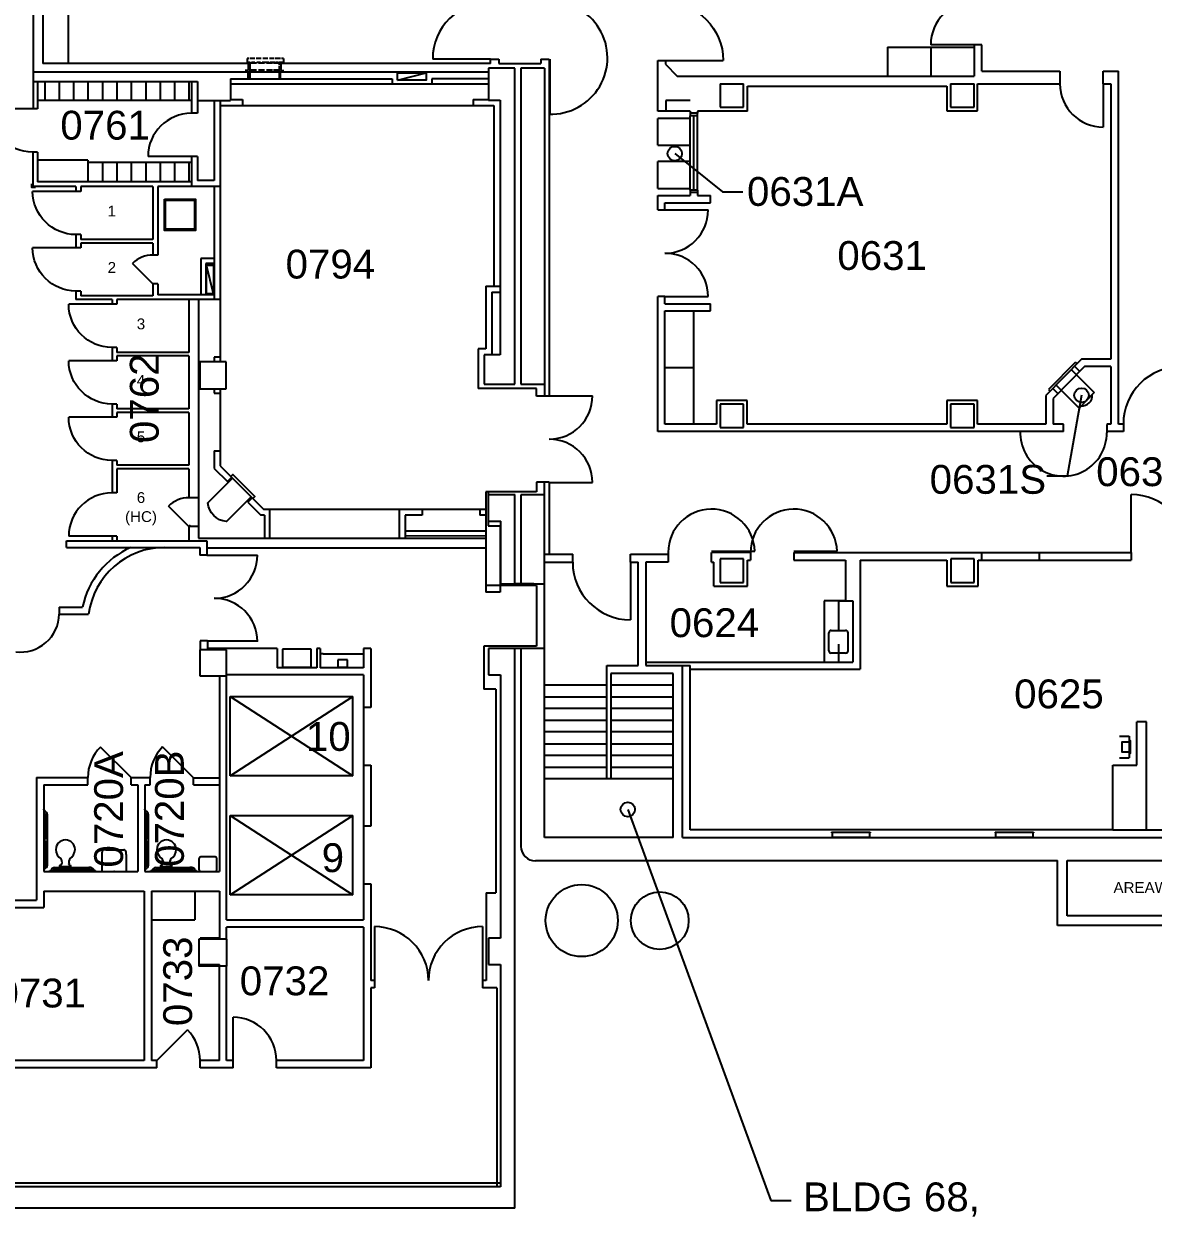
# Model space of a CAD drawing. Header units: inches. Extents: x 442 to 7664, y 1560 to 4742.
# Drawn here: x 1379 to 2319, y 2788 to 3778 of the extents above; entities that cross this region are included whole.
import ezdxf
from ezdxf.enums import TextEntityAlignment as Align

# ---------------------------------------------------------------- set-up
doc = ezdxf.new("R2010")
doc.units = ezdxf.units.IN
doc.header["$LTSCALE"] = 192
doc.header["$MEASUREMENT"] = 0
doc.linetypes.add('HIDDEN2', pattern=[0.1875, 0.125, -0.0625])
doc.layers.get('0').update_dxf_attribs({"linetype": 'CONTINUOUS'})
for name, color, linetype in [('A-ANNO-TEXT', 4, 'CONTINUOUS'), ('A-ANNO-TEXT-STAIR', 4, 'CONTINUOUS'), ('A-ANNO-TX192', 4, 'CONTINUOUS'), ('A-COLS', 5, 'CONTINUOUS'), ('A-DOOR', 2, 'CONTINUOUS'), ('A-FLOR-CASE', 3, 'CONTINUOUS'), ('A-FLOR-CASE-UPPR', 3, 'HIDDEN2'), ('A-FLOR-EVTR', 2, 'CONTINUOUS'), ('A-FLOR-PFIX', 2, 'CONTINUOUS'), ('A-FLOR-STRS', 2, 'CONTINUOUS'), ('A-GLAZ', 2, 'CONTINUOUS'), ('A-GLAZ-SILL', 1, 'CONTINUOUS'), ('A-WALL-FULL', 6, 'CONTINUOUS'), ('X-EQPM', 2, 'CONTINUOUS')]:
    doc.layers.add(name, color=color, linetype=linetype)
doc.styles.add('ARIAL', font='arial.ttf')
doc.styles.get("Standard").update_dxf_attribs({"font": 'SIMPLEX.shx', "height": 30})
doc.dimstyles.new('DIM1-4', dxfattribs={"dimscale": 48, "dimtxt": 0.09375, "dimasz": 0.125, "dimexe": 0.125, "dimexo": 0.09375, "dimgap": 0, "dimtad": 1, "dimdec": 4, "dimzin": 7, "dimdsep": 46, "dimlunit": 4, "dimtxsty": 'Standard', "dimcen": 2.25, "dimdle": 1.5, "dimadec": 0, "dimazin": 0, "dimtfac": 1, "dimtdec": 4, "dimtix": 1, "dimtofl": 0, "dimtmove": 2, "dimatfit": 3, "dimfxl": 1, "dimtolj": 1, "dimtzin": 0, "dimarcsym": 0})

# ---------------------------------------------------------------- blocks, each defined once
blk = doc.blocks.new('TEL', base_point=(1275, 2363))
for p, q in [((1259, 2375), (1291, 2375)), ((1271, 2370), (1271, 2364)), ((1279, 2370), (1271, 2370)), ((1279, 2364), (1279, 2370)), ((1271, 2364), (1279, 2364))]:
    blk.add_line(p, q)
blk = doc.blocks.new('EQ9', base_point=(1082, 753))
for p, q in [((1066, 753.5), (1066, 753)), ((1066, 753.5), (1098, 753.5)), ((1066.5, 753), (1066.5, 749.5)), ((1097.5, 753), (1097.5, 749.5)), ((1098, 753.5), (1098, 753)), ((1066.5, 749.5), (1097.5, 749.5))]:
    blk.add_line(p, q)
blk = doc.blocks.new('SINK9', base_point=(225.47, 635.99))
for p, q in [((216, 622), (216, 634)), ((218, 636), (233, 636)), ((235, 634), (235, 622)), ((218, 620), (233, 620))]:
    blk.add_line(p, q)
for centre, start, end in [((218, 634), 90, 180), ((233, 634), 0, 90), ((218, 622), 180, 270), ((233, 622), 270, 0)]:
    blk.add_arc(centre, 2, start, end)
blk = doc.blocks.new('TOILET')
blk.add_line((-4, 12.73), (-4, 22.73))
for centre, radius, start, end in [((-18.13, 18), 8, 90, 180), ((-18.13, 18), 8, 90, 92.68378), ((-18.29, 16.83), 9.17, 31.5904, 88.95837), ((-7.63, 25.39), 4.64, 227.31988, 288.869), ((-6.13, 18), 3, 85.23636, 90), ((-6.13, 17.73), 3, 85.23636, 90), ((-6, 21.73), 1, 270, 0), ((-4, 21.73), 1, 90, 180), ((-18.13, 18), 8, 180, 270), ((-18.29, 19.17), 9.17, 271.04163, 328.4096), ((-7.63, 10.61), 4.64, 71.131, 132.68012), ((-6.13, 18), 3, 270, 274.76364), ((-6.13, 17.73), 3, 270, 274.76364), ((-6, 13.73), 1, 0, 90), ((-4, 13.73), 1, 180, 270)]:
    blk.add_arc(centre, radius, start, end)
blk = doc.blocks.new('G-BARS')
for p, q in [((-0.63, 39.5), (-0.63, 43)), ((-0.13, 43), (-0.63, 43)), ((-3.13, 39.22), (-3.13, 39.16)), ((-3.13, 39.12), (-3.13, 37.5)), ((-3.13, 9.5), (-3.13, 38.5)), ((-1.63, 39), (-1.63, 37.5)), ((-1.63, 9.5), (-1.63, 38.5)), ((-0.13, 39.5), (-0.63, 39.5)), ((-3.13, 9), (-3.13, 10.5)), ((-1.63, 9), (-1.63, 10)), ((-47.63, 0.5), (-51.13, 0.5)), ((-51.13, 0.5), (-51.13, 0)), ((-47.63, 0), (-47.63, 0.5)), ((-5.13, 3), (-47.16, 3)), ((-26.88, 1.5), (-47.1, 1.5)), ((-24.41, 0.47), (-27.84, 0.47)), ((-27.84, 0.47), (-27.84, 0)), ((-26.88, 0.47), (-26.88, 1.5)), ((-25.31, 0.47), (-25.31, 1.5)), ((-5.13, 1.5), (-25.31, 1.5)), ((-24.41, 0), (-24.41, 0.47)), ((-1.13, 0.5), (-4.63, 0.5)), ((-4.63, 0.5), (-4.63, 0)), ((-1.13, 0), (-1.13, 0.5)), ((-0.63, 5), (-0.63, 8.5)), ((-0.13, 8.5), (-0.63, 8.5)), ((-0.13, 5), (-0.63, 5)), ((-51.13, 0), (-51.63, 0))]:
    blk.add_line(p, q)
for centre, radius, start, end in [((-0.13, 39), 3, 99.59407, 180), ((-0.13, 39), 1.5, 109.47122, 180), ((-47.13, 0), 3, 90, 170.40593), ((-47.13, 0), 1.5, 90, 160.52878), ((-5.13, 0), 3, 9.5601, 90), ((-5.13, 0), 1.5, 19.47122, 90), ((-0.13, 9), 3, 180, 260.40593), ((-0.13, 9), 1.5, 180, 250.52878)]:
    blk.add_arc(centre, radius, start, end)
blk = doc.blocks.new('SINK', base_point=(7666.5, 954))
for p, q in [((7659, 952.5), (7659, 943.5)), ((7672.5, 954), (7660.5, 954)), ((7674, 943.5), (7674, 952.5)), ((7660.5, 942), (7672.5, 942))]:
    blk.add_line(p, q)
for centre, start, end in [((7660.5, 952.5), 90, 180), ((7672.5, 952.5), 0, 90), ((7660.5, 943.5), 180, 270), ((7672.5, 943.5), 270, 0)]:
    blk.add_arc(centre, 1.5, start, end)
blk = doc.blocks.new('SINK2')
for p, q in [((-10, -14), (-10, 0)), ((10, 0), (10, -14)), ((-10, -14), (-10, -16)), ((-7, -18), (-8, -18)), ((7, -18), (-7, -18)), ((7, -18), (8, -18)), ((10, -14), (10, -16))]:
    blk.add_line(p, q)
for centre, start, end in [((-8, -16), 180, 270), ((8, -16), 270, 0)]:
    blk.add_arc(centre, 2, start, end)
blk.add_point((0, 0))
blk = doc.blocks.new('dr-48')
blk.add_line((0, 0), (0, 48.04))
blk.add_arc((-0.08, -0.03), 48.08, 0.04232, 89.90518)
blk = doc.blocks.new('dr-36')
blk.add_line((0, 0), (0, 36.06))
blk.add_arc((-0.1, -0.04), 36.1, 0.06887, 89.83373)

msp = doc.modelspace()

# ---------------------------------------------------------------- linework, layer by layer
at = {"layer": 'A-COLS'}
for p, q in [((1958.25, 3727.5), (1958.25, 3708)), ((1958.25, 3727.5), (1977.75, 3727.5)), ((1977.75, 3708), (1977.75, 3727.5)), ((2150, 3727.5), (2150, 3708)), ((2150, 3727.5), (2169.5, 3727.5)), ((2169.5, 3708), (2169.5, 3727.5)), ((1958.25, 3708), (1977.75, 3708)), ((2150, 3708), (2169.5, 3708)), ((1547.16, 3496.03), (1525.16, 3496.03)), ((1525.16, 3496.03), (1525.16, 3473.53)), ((1547.16, 3473.53), (1547.16, 3496.03)), ((1525.16, 3473.53), (1547.16, 3473.53)), ((1977.75, 3461), (1958.25, 3461)), ((1958.25, 3461), (1958.25, 3441.5)), ((1977.75, 3441.5), (1977.75, 3461)), ((2150, 3461), (2150, 3441.5)), ((2169.5, 3461), (2150, 3461)), ((2169.5, 3441.5), (2169.5, 3461)), ((1958.25, 3441.5), (1977.75, 3441.5)), ((2150, 3441.5), (2169.5, 3441.5)), ((1958.25, 3332), (1958.25, 3312.5)), ((1977.75, 3332), (1958.25, 3332)), ((2169.75, 3332), (2150.25, 3332)), ((2150.25, 3332), (2150.25, 3312.5)), ((2169.75, 3312.5), (2169.75, 3332)), ((1958.25, 3312.5), (1977.75, 3312.5)), ((2150.25, 3312.5), (2169.75, 3312.5)), ((1547.5, 3256.5), (1525.5, 3256.5)), ((1525.5, 3234.5), (1525.5, 3256.5)), ((1547.5, 3234.5), (1547.5, 3256.5)), ((1547.5, 3234.5), (1525.5, 3234.5)), ((1547.5, 3015.5), (1524.5, 3015.5)), ((1524.5, 3015.5), (1524.5, 2993)), ((1547.5, 3015.5), (1547.5, 2993)), ((1547.5, 2993), (1524.5, 2993))]:
    msp.add_line(p, q, dxfattribs=at)
at = {"layer": 'A-DOOR'}
for p, q in [((2169.5, 3760), (2133.5, 3760)), ((1767, 3748), (1719, 3748)), ((1816.57, 3748.08), (1816.57, 3702.29)), ((1912.75, 3747), (1960.75, 3747)), ((2277, 3727.5), (2277, 3691.5)), ((1912.25, 3622.5), (1948.25, 3622.5)), ((1486.16, 3561.01), (1469.19, 3577.98)), ((1912.25, 3550.5), (1948.25, 3550.5)), ((1816, 3467.75), (1852, 3467.75)), ((2244, 3438.25), (2208.02, 3438.25)), ((1816, 3395.75), (1852, 3395.75)), ((1516.16, 3359), (1499.19, 3375.97)), ((1452.16, 3351), (1416.16, 3351)), ((1531.16, 3335.28), (1573.16, 3335.28)), ((1915, 3337.5), (1915, 3335.88)), ((1951, 3338.5), (1986.99, 3338.5)), ((2019.49, 3338.5), (2055.49, 3338.5)), ((1531.5, 3263.82), (1573.5, 3263.82)), ((1520, 3149.87), (1494.27, 3175.6)), ((1468, 3150), (1442.54, 3175.46)), ((1670.5, 3026), (1670.5, 2981)), ((1760.5, 3026), (1760.5, 2981)), ((1553, 2914.5), (1553, 2950.5)), ((1489.5, 2914.5), (1514.96, 2939.96))]:
    msp.add_line(p, q, dxfattribs=at)
for centre, radius, start, end in [((1767, 3748), 48, 90, 180), ((1817.58, 3749.12), 46.86, 267.95181, 92.85446), ((2277, 3727.5), 36, 180, 270), ((1912.25, 3622.5), 36, 270, 0), ((1486.16, 3561.01), 24, 90, 135), ((1912.25, 3550.5), 36, 0, 90), ((2341.75, 3444.22), 48, 90, 180), ((1816, 3467.75), 36, 270, 0), ((2244, 3437), 36, 178.01016, 0), ((1816, 3395.75), 36, 0, 90), ((1452.16, 3351), 36, 90, 180), ((1516.16, 3359), 24, 90, 135), ((1951, 3337.5), 36, 1.59175, 180), ((2019.5, 3337.5), 36, 1.59175, 180), ((1537.16, 3335.28), 36, 270, 0), ((1537.16, 3263.28), 36, 0, 90), ((1375.87, 3286.75), 32.3, 263.40525, 358.72321), ((1519.29, 3150.7), 35.3, 135.13545, 181.14072), ((1468, 3150), 36, 135, 180), ((1670.5, 2981), 45, 0, 90), ((1760.5, 2981), 45, 90, 180), ((1553, 2914.5), 36, 0, 90), ((1489.5, 2914.5), 36, 0, 45)]:
    msp.add_arc(centre, radius, start, end, dxfattribs=at)
at = {"layer": 'A-DOOR', "extrusion": (0, 0, -1)}
msp.add_ellipse((1912.75, 3747), major_axis=(33.94, 33.94), ratio=1, start_param=5.497787, end_param=7.068583, dxfattribs=at)
at = {"layer": 'A-DOOR'}
msp.add_ellipse((2169.5, 3760), major_axis=(25.46, 25.46), ratio=1, start_param=0.785398, end_param=2.356194, dxfattribs=at)
at = {"layer": 'A-FLOR-CASE'}
for p, q in [((1396.16, 3729.53), (1396.16, 3713.53)), ((1408.16, 3729.53), (1408.16, 3713.53)), ((1420.16, 3729.53), (1420.16, 3713.53)), ((1432.16, 3729.53), (1432.16, 3713.53)), ((1444.16, 3729.53), (1444.16, 3713.53)), ((1456.16, 3729.53), (1456.16, 3713.53)), ((1468.16, 3729.53), (1468.16, 3713.53)), ((1480.16, 3729.53), (1480.16, 3713.53)), ((1492.16, 3729.53), (1492.16, 3713.53)), ((1504.16, 3729.53), (1504.16, 3713.53)), ((1516.16, 3729.53), (1516.16, 3713.53)), ((1518.16, 3713.53), (1390.16, 3713.53)), ((1518.16, 3662), (1432.16, 3662)), ((1444.16, 3662), (1444.16, 3646)), ((1456.16, 3662), (1456.16, 3646)), ((1468.16, 3662), (1468.16, 3646)), ((1480.16, 3662), (1480.16, 3646)), ((1492.16, 3662), (1492.16, 3646)), ((1504.16, 3662), (1504.16, 3646)), ((1516.16, 3662), (1516.16, 3646)), ((1936.25, 3444.25), (1936.25, 3538.5)), ((1912.25, 3491.38), (1936.25, 3491.38)), ((2062.67, 3297.23), (2044.67, 3297.23)), ((2044.67, 3297.23), (2044.67, 3246.23)), ((2313, 3196.5), (2305, 3196.5)), ((2305, 3160.5), (2305, 3196.5)), ((2313, 3106.5), (2313, 3196.5)), ((2290.62, 3184.53), (2298.62, 3184.53)), ((2298.62, 3184.53), (2298.62, 3166.53)), ((2290.62, 3166.53), (2298.62, 3166.53)), ((2285, 3160.5), (2305, 3160.5)), ((2285, 3106.5), (2285, 3160.5)), ((1521, 3055.5), (1521, 3031.5)), ((1485, 3031.5), (1521, 3031.5))]:
    msp.add_line(p, q, dxfattribs=at)
for points in [[(2298.62, 3179.5), (2292.62, 3179.5), (2292.62, 3171.5), (2298.62, 3171.5)], [(2298.62, 3170.5), (2299.62, 3170.5), (2299.62, 3180.5), (2298.62, 3180.5)]]:
    msp.add_lwpolyline(points, dxfattribs=at)
at = {"layer": 'A-FLOR-CASE-UPPR'}
msp.add_line((2056.67, 3297.23), (2056.67, 3246.23), dxfattribs=at)
at = {"layer": 'A-FLOR-EVTR'}
for p, q in [((1550.5, 3151.5), (1652.5, 3217.5)), ((1550.5, 3217.5), (1652.5, 3151.5)), ((1550.5, 3217.5), (1652.5, 3217.5)), ((1550.5, 3151.5), (1550.5, 3217.5)), ((1652.5, 3151.5), (1652.5, 3217.5)), ((1652.5, 3151.5), (1550.5, 3151.5)), ((1550.5, 3052.5), (1652.5, 3118.5)), ((1550.5, 3118.5), (1652.5, 3052.5)), ((1550.5, 3118.5), (1652.5, 3118.5)), ((1550.5, 3052.5), (1550.5, 3118.5)), ((1652.5, 3052.5), (1652.5, 3118.5)), ((1652.5, 3052.5), (1550.5, 3052.5))]:
    msp.add_line(p, q, dxfattribs=at)
at = {"layer": 'A-FLOR-STRS'}
for p, q in [((1864, 3227), (1812, 3227)), ((1919.25, 3227), (1867.25, 3227)), ((1812, 3217.25), (1864, 3217.25)), ((1867.25, 3217.25), (1919.25, 3217.25)), ((1864, 3207.5), (1812, 3207.5)), ((1919.25, 3207.5), (1867.25, 3207.5)), ((1812, 3197.75), (1864, 3197.75)), ((1867.25, 3197.75), (1919.25, 3197.75)), ((1864, 3188), (1812, 3188)), ((1919.25, 3188), (1867.25, 3188)), ((1812, 3178.25), (1864, 3178.25)), ((1867.25, 3178.25), (1919.25, 3178.25)), ((1864, 3168.5), (1812, 3168.5)), ((1919.25, 3168.5), (1867.25, 3168.5)), ((1812, 3158.75), (1864, 3158.75)), ((1867.25, 3158.75), (1919.25, 3158.75)), ((1864, 3149), (1812, 3149)), ((1919.25, 3149), (1867.25, 3149))]:
    msp.add_line(p, q, dxfattribs=at)
at = {"layer": 'A-GLAZ'}
for p, q in [((1939.24, 3703), (1933.24, 3703)), ((1933.25, 3703), (1933.24, 3701)), ((1939, 3701), (1933.24, 3701)), ((1936.25, 3639), (1936.25, 3701)), ((1939.25, 3701), (1939.25, 3703)), ((1939.25, 3639), (1933.24, 3639)), ((1939.25, 3637), (1933.24, 3637)), ((1933.25, 3639), (1933.25, 3637)), ((1939.25, 3639), (1939.25, 3637))]:
    msp.add_line(p, q, dxfattribs=at)
at = {"layer": 'A-GLAZ-SILL'}
for p, q in [((1933.25, 3639), (1933.24, 3701)), ((1939.25, 3639), (1939.25, 3701))]:
    msp.add_line(p, q, dxfattribs=at)
at = {"layer": 'A-WALL-FULL'}
for p, q in [((1386.5, 3902.05), (1386.5, 3706.63)), ((1394.5, 3902.05), (1394.5, 3744.5)), ((1416, 3744.5), (1416, 3888)), ((2176, 3760), (2169.5, 3760)), ((2169.5, 3760), (2169.5, 3734)), ((2176, 3738), (2176, 3760)), ((2097.5, 3758), (2097.5, 3734)), ((2097.5, 3758), (2169.5, 3758)), ((2133.5, 3758), (2133.5, 3734)), ((1565.53, 3744.5), (1394.5, 3744.5)), ((1565.93, 3748.62), (1564.73, 3748.62)), ((1564.73, 3748.62), (1564.73, 3745.62)), ((1564.73, 3745.62), (1567.23, 3745.62)), ((1565.53, 3744.5), (1565.53, 3738.52)), ((1570.94, 3748.62), (1566.75, 3748.62)), ((1567.23, 3731.53), (1567.23, 3745.62)), ((1567.82, 3745.12), (1572.44, 3745.12)), ((1568.17, 3745.62), (1570.94, 3745.62)), ((1576.37, 3748.62), (1572.03, 3748.62)), ((1572.57, 3745.62), (1575.82, 3745.62)), ((1574.07, 3745.12), (1578.94, 3745.12)), ((1577.17, 3745.62), (1582.6, 3745.62)), ((1581.92, 3748.62), (1577.73, 3748.62)), ((1580.71, 3745.12), (1585.72, 3745.12)), ((1587.2, 3748.62), (1583.15, 3748.62)), ((1583.42, 3745.62), (1588.17, 3745.62)), ((1586.67, 3745.12), (1590.74, 3745.12)), ((1592.36, 3748.62), (1588.03, 3748.62)), ((1588.85, 3745.62), (1590.69, 3745.62)), ((1591.23, 3745.62), (1594.73, 3745.62)), ((1591.23, 3745.62), (1591.23, 3743.14)), ((1591.23, 3742.11), (1591.23, 3737.71)), ((1592.54, 3744.5), (1592.54, 3738.52)), ((1767, 3744.5), (1592.54, 3744.5)), ((1594.73, 3748.62), (1593.31, 3748.62)), ((1594.73, 3748.62), (1594.73, 3745.62)), ((1765.5, 3740.5), (1765.5, 3714.03)), ((1787.5, 3740.5), (1765.5, 3740.5)), ((1767, 3744.5), (1767, 3748)), ((1767, 3748), (1774, 3748)), ((1774, 3748), (1774, 3744.5)), ((1774, 3744.5), (1808.9, 3744.5)), ((1787.5, 3477.5), (1787.5, 3740.5)), ((1812, 3740.5), (1792.5, 3740.5)), ((1792.5, 3740.5), (1792.5, 3477.5)), ((1808.9, 3748), (1816, 3748)), ((1808.9, 3748), (1808.9, 3744.5)), ((1812, 3740.5), (1812, 3477.5)), ((1815.98, 3748), (1815.98, 3744.5)), ((1816, 3748), (1816, 3467.5)), ((1906.25, 3747), (1912.75, 3747)), ((1906.25, 3704.75), (1906.25, 3747)), ((1912.75, 3747), (1912.75, 3743.75)), ((1912.75, 3743.75), (1922.5, 3734)), ((1386.16, 3729.53), (1523.16, 3729.53)), ((1386.5, 3737.53), (1765.5, 3737.53)), ((1390.16, 3729.53), (1390.16, 3706.63)), ((1518.16, 3729.53), (1518.16, 3703)), ((1523.16, 3729.53), (1523.16, 3703)), ((1550.67, 3731.53), (1550.67, 3713.53)), ((1550.67, 3731.53), (1685.16, 3731.53)), ((1565.53, 3738.52), (1563.06, 3738.52)), ((1565.19, 3737.53), (1565.19, 3731.53)), ((1567.82, 3739.12), (1572.44, 3739.12)), ((1573.92, 3739.12), (1579.08, 3739.12)), ((1580.83, 3739.12), (1585.72, 3739.12)), ((1586.53, 3739.12), (1590.74, 3739.12)), ((1591.23, 3737.53), (1591.23, 3731.53)), ((1592.2, 3737.53), (1592.2, 3731.53)), ((1592.54, 3738.52), (1595.26, 3738.52)), ((1685.16, 3731.53), (1685.16, 3727.53)), ((1689.7, 3730.68), (1713.7, 3736.68)), ((1765.5, 3731.53), (1718.16, 3731.53)), ((1718.16, 3731.53), (1718.16, 3727.53)), ((1922.5, 3734), (2169.5, 3734)), ((2176, 3738), (2241, 3738)), ((2241, 3738), (2241, 3727)), ((2277, 3738), (2289.75, 3738)), ((2277, 3727.5), (2277, 3738)), ((2289.75, 3444.25), (2289.75, 3738)), ((1550.67, 3727.53), (1765.5, 3727.53)), ((1981, 3725.5), (2147, 3725.5)), ((1981, 3704.75), (1981, 3725.5)), ((2147, 3725.5), (2147, 3705)), ((2172.5, 3705), (2172.5, 3727.5)), ((2172.5, 3727.5), (2241, 3727.5)), ((2277, 3727.5), (2283.25, 3727.5)), ((2283.25, 3727.5), (2283.25, 3498.25)), ((1523.16, 3713.53), (1550.67, 3713.53)), ((1537.16, 3713.53), (1537.16, 3647)), ((1542.16, 3713.53), (1542.16, 3496.03)), ((1550.67, 3714.53), (1560.66, 3714.53)), ((1560.66, 3714.53), (1560.66, 3709.53)), ((1752.66, 3714.53), (1752.66, 3709.53)), ((1752.66, 3714.53), (1765.5, 3714.53)), ((1765.5, 3714.03), (1775.16, 3714.03)), ((1775.16, 3714.03), (1775.16, 3502.05)), ((1933.25, 3713.75), (1913, 3713.75)), ((1913, 3713.75), (1913, 3704.75)), ((1390.16, 3706.63), (1386.5, 3706.63)), ((1523.16, 3703), (1518.16, 3703)), ((1542.16, 3709.53), (1769.99, 3709.53)), ((1769.99, 3709.53), (1769.99, 3559.03)), ((1933.25, 3704.75), (1906.25, 3704.75)), ((1933.25, 3704.75), (1933.25, 3703)), ((1981, 3704.75), (1939.25, 3704.75)), ((1939.25, 3704.75), (1939.25, 3703)), ((2147, 3705), (2172.5, 3705)), ((1933.25, 3698.75), (1906.25, 3698.75)), ((1906.25, 3676.5), (1906.25, 3698.75)), ((1390.16, 3670.63), (1386.16, 3670.63)), ((1386.16, 3670.63), (1386.16, 3642)), ((1390.16, 3670.63), (1390.16, 3646)), ((1906.25, 3676.5), (1933.25, 3676.5)), ((1432.16, 3664), (1390.16, 3664)), ((1432.16, 3664), (1432.16, 3646)), ((1518.16, 3667), (1518.16, 3642)), ((1523.16, 3667), (1518.16, 3667)), ((1523.16, 3667), (1523.16, 3647)), ((1933.25, 3662.75), (1906.25, 3662.75)), ((1906.25, 3640.5), (1906.25, 3662.75)), ((1422.16, 3642), (1386.16, 3642)), ((1518.16, 3646), (1390.16, 3646)), ((1422.16, 3642), (1422.16, 3638)), ((1486.16, 3642), (1426.16, 3642)), ((1426.16, 3642), (1426.16, 3638)), ((1486.16, 3642), (1486.16, 3598)), ((1542.16, 3642), (1490.16, 3642)), ((1490.16, 3642), (1490.16, 3585.01)), ((1537.16, 3647), (1523.16, 3647)), ((1537.16, 3642), (1537.16, 3548)), ((1906.25, 3640.5), (1933.25, 3640.5)), ((1426.16, 3638), (1422.16, 3638)), ((1906.25, 3622.5), (1906.25, 3634.5)), ((1906.25, 3634.5), (1933.25, 3634.5)), ((1933.25, 3637), (1933.25, 3634.5)), ((1939.25, 3637), (1939.25, 3634.5)), ((1939.25, 3634.5), (1950.25, 3634.5)), ((1950.25, 3628.5), (1950.25, 3634.5)), ((1906.25, 3622.5), (1912.25, 3622.5)), ((1912.25, 3622.5), (1912.25, 3628.5)), ((1912.25, 3628.5), (1950.25, 3628.5)), ((1422.16, 3602), (1422.16, 3591)), ((1426.16, 3602), (1422.16, 3602)), ((1426.16, 3602), (1426.16, 3598)), ((1426.16, 3591), (1422.16, 3591)), ((1486.16, 3598), (1426.16, 3598)), ((1486.16, 3595), (1426.16, 3595)), ((1426.16, 3595), (1426.16, 3591)), ((1486.16, 3595), (1486.16, 3585.01)), ((1490.16, 3585.01), (1486.16, 3585.01)), ((1537.16, 3581.99), (1526.16, 3581.99)), ((1526.16, 3581.99), (1526.16, 3552)), ((1537.16, 3577.99), (1530.16, 3577.99)), ((1530.16, 3577.99), (1530.16, 3552)), ((1536.72, 3552.62), (1530.72, 3576.62)), ((1422.16, 3555), (1422.16, 3548)), ((1426.16, 3555), (1422.16, 3555)), ((1426.16, 3555), (1426.16, 3551)), ((1490.16, 3561.01), (1486.16, 3561.01)), ((1486.16, 3561.01), (1486.16, 3551)), ((1490.16, 3561.01), (1490.16, 3552)), ((1537.16, 3552), (1490.16, 3552)), ((1763.16, 3559.03), (1763.16, 3507.05)), ((1763.16, 3559.03), (1775.16, 3559.03)), ((1768.16, 3554.03), (1768.16, 3502.05)), ((1768.16, 3554.03), (1775.16, 3554.03)), ((1452.16, 3548), (1422.16, 3548)), ((1486.16, 3551), (1426.16, 3551)), ((1452.16, 3548), (1452.16, 3544)), ((1456.16, 3544), (1452.16, 3544)), ((1542.16, 3548), (1456.16, 3548)), ((1456.16, 3548), (1456.16, 3544)), ((1516.16, 3548), (1516.16, 3504)), ((1524.16, 3548), (1524.16, 3349.41)), ((1906.25, 3438.25), (1906.25, 3550.5)), ((1912.25, 3550.5), (1906.25, 3550.5)), ((1912.25, 3544.5), (1912.25, 3550.5)), ((1912.25, 3544.5), (1950.25, 3544.5)), ((1950.25, 3538.5), (1950.25, 3544.5)), ((1912.25, 3444.25), (1912.25, 3538.5)), ((1912.25, 3538.5), (1950.25, 3538.5)), ((1452.16, 3508), (1452.16, 3497)), ((1456.16, 3508), (1452.16, 3508)), ((1456.16, 3508), (1456.16, 3504)), ((1516.16, 3504), (1456.16, 3504)), ((1763.16, 3507.05), (1756.74, 3507.05)), ((1756.74, 3507.05), (1756.74, 3474)), ((1775.16, 3502.05), (1761.74, 3502.05)), ((1761.74, 3502.05), (1761.74, 3477.5)), ((1456.16, 3497), (1452.16, 3497)), ((1456.16, 3501), (1456.16, 3497)), ((1516.16, 3501), (1456.16, 3501)), ((1516.16, 3501), (1516.16, 3457)), ((1537.16, 3500), (1537.16, 3496.03)), ((1542.16, 3500), (1537.16, 3500)), ((2259, 3498.25), (2229.25, 3468)), ((2253.93, 3495.95), (2231.49, 3473.13)), ((2261.51, 3492.25), (2235.25, 3465.54)), ((2253.24, 3492.39), (2257.48, 3488.15)), ((2253.93, 3495.95), (2255.34, 3494.53)), ((2283.25, 3498.25), (2259, 3498.25)), ((2283.25, 3492.25), (2261.51, 3492.25)), ((2283.25, 3492.25), (2283.25, 3444.25)), ((2250.49, 3489.49), (2269.53, 3470.45)), ((1537.16, 3473.53), (1537.16, 3470.06)), ((1542.16, 3473.53), (1542.16, 3409.41)), ((1805.5, 3474), (1756.74, 3474)), ((1761.74, 3477.5), (1787.5, 3477.5)), ((1792.5, 3477.5), (1812, 3477.5)), ((1805.5, 3467.5), (1805.5, 3474)), ((1812, 3477.25), (1812, 3467.5)), ((2231.49, 3473.13), (2232.91, 3471.72)), ((2235.01, 3473.86), (2239.25, 3469.61)), ((2237.76, 3476.76), (2256.91, 3457.62)), ((1537.16, 3470.06), (1542.16, 3470.06)), ((1816, 3467.5), (1805.5, 3467.5)), ((1955.25, 3464), (1955.25, 3444.25)), ((1980.75, 3464), (1955.25, 3464)), ((1980.75, 3444.25), (1980.75, 3464)), ((2147, 3464), (2147, 3444.25)), ((2172.5, 3464), (2147, 3464)), ((2172.5, 3444.25), (2172.5, 3464)), ((2229.25, 3468), (2229.25, 3444.25)), ((2235.25, 3465.54), (2235.25, 3444.25)), ((2269.53, 3470.45), (2256.91, 3457.62)), ((1452.16, 3461), (1452.16, 3450)), ((1456.16, 3461), (1452.16, 3461)), ((1456.16, 3461), (1456.16, 3457)), ((1516.16, 3457), (1456.16, 3457)), ((1456.16, 3454), (1456.16, 3450)), ((1516.16, 3454), (1456.16, 3454)), ((1516.16, 3454), (1516.16, 3410)), ((1456.16, 3450), (1452.16, 3450)), ((1955.25, 3444.25), (1912.25, 3444.25)), ((2147, 3444.25), (1980.75, 3444.25)), ((2229.25, 3444.25), (2172.5, 3444.25)), ((2244, 3444.25), (2235.25, 3444.25)), ((2244, 3438.25), (2244, 3444.25)), ((2283.25, 3444.25), (2280, 3444.25)), ((2280, 3444), (2280, 3437)), ((2293.75, 3444.25), (2289.75, 3444.25)), ((2293.75, 3444.25), (2293.75, 3438.25)), ((2244, 3438.25), (1906.25, 3438.25)), ((2293.75, 3438.25), (2280, 3438.25)), ((1452.16, 3414), (1452.16, 3387)), ((1456.16, 3414), (1452.16, 3414)), ((1456.16, 3414), (1456.16, 3410)), ((1537.16, 3422.06), (1537.16, 3407.34)), ((1537.16, 3422.06), (1542.16, 3422.06)), ((1516.16, 3410), (1456.16, 3410)), ((1456.16, 3407), (1456.16, 3387)), ((1516.16, 3407), (1456.16, 3407)), ((1516.16, 3407), (1516.16, 3383)), ((1537.16, 3407.34), (1548.14, 3396.36)), ((1542.16, 3409.41), (1578.16, 3373.41)), ((1548.14, 3396.36), (1551.68, 3399.89)), ((1816, 3396), (1805.5, 3396)), ((1805.5, 3396), (1805.5, 3387.88)), ((1812, 3100.25), (1812, 3396)), ((1816, 3396), (1816, 3336)), ((1456.16, 3387), (1452.16, 3387)), ((1805.5, 3387.88), (1763.16, 3387.88)), ((1763.16, 3387.88), (1763.16, 3304.5)), ((1765.16, 3387.88), (1765.16, 3359.67)), ((1787.62, 3385.5), (1765.16, 3385.5)), ((1787.5, 3311.5), (1787.5, 3385.5)), ((1812, 3385.5), (1792.5, 3385.5)), ((1792.5, 3385.5), (1792.5, 3311.31)), ((1524.16, 3383), (1516.16, 3383)), ((1565.11, 3379.39), (1568.65, 3382.92)), ((1565.11, 3379.39), (1576.09, 3368.41)), ((1578.16, 3373.41), (1763.16, 3373.41)), ((1583.16, 3373.41), (1583.16, 3349.41)), ((1691.16, 3373.41), (1691.16, 3349.41)), ((1710.16, 3373.41), (1710.16, 3368.41)), ((1758.16, 3373.41), (1758.16, 3368.41)), ((1579.16, 3368.41), (1576.09, 3368.41)), ((1579.16, 3368.41), (1579.16, 3349.41)), ((1710.16, 3368.41), (1696.16, 3368.41)), ((1696.16, 3368.41), (1696.16, 3349.41)), ((1763.16, 3368.41), (1758.16, 3368.41)), ((1765.5, 3363.5), (1775.78, 3363.5)), ((1516.16, 3359), (1517.58, 3360.41)), ((1524.16, 3359), (1516.16, 3359)), ((1516.16, 3359), (1516.16, 3347)), ((1696.16, 3355.4), (1763.16, 3355.43)), ((1765.16, 3359.67), (1775.16, 3359.67)), ((1775.16, 3359.67), (1775.18, 3304.5)), ((1775.5, 3363.37), (1775.5, 3311.34)), ((1414.16, 3347), (1531.16, 3347)), ((1414.16, 3341.63), (1414.16, 3347)), ((1452.16, 3351), (1452.16, 3347)), ((1456.16, 3351), (1452.16, 3351)), ((1456.16, 3351), (1456.16, 3347)), ((1524.16, 3349.41), (1763.16, 3349.41)), ((1531.16, 3347), (1531.16, 3335.1)), ((1696.16, 3351.4), (1763.16, 3351.43)), ((1414.16, 3341.63), (1525.16, 3341.63)), ((1525.16, 3341.63), (1525.16, 3335.28)), ((1531.16, 3335.28), (1525.16, 3335.28)), ((1531.16, 3341.41), (1763.16, 3341.41)), ((1812, 3335.88), (1835.5, 3335.88)), ((1835.5, 3329.38), (1835.5, 3335.88)), ((1883.5, 3329.38), (1883.5, 3335.88)), ((1883.5, 3335.88), (1915, 3335.88)), ((1915, 3335.88), (1915, 3329.38)), ((1983.49, 3337.5), (1951, 3337.5)), ((1951, 3329.38), (1951, 3337.5)), ((1983.49, 3337.5), (1983.49, 3331)), ((2019.49, 3337.5), (2300.25, 3337.5)), ((2019.49, 3337.5), (2019.49, 3331)), ((2176, 3331), (2176, 3337.5)), ((2224, 3331), (2224, 3337.5)), ((2300.25, 3337.5), (2300.25, 3331)), ((1812, 3329.38), (1835.5, 3329.38)), ((1883.5, 3329.38), (1890, 3329.38)), ((1890, 3243.25), (1890, 3329.38)), ((1896.5, 3329.38), (1896.5, 3243.25)), ((1915, 3329.38), (1896.5, 3329.38)), ((1951, 3329.38), (1953, 3329.38)), ((1953, 3309.25), (1953, 3329.38)), ((1977.75, 3312.5), (1977.75, 3332)), ((1981, 3331), (1983.49, 3331)), ((1981, 3309.25), (1981, 3331)), ((2019.49, 3331), (2062.67, 3331)), ((2062.67, 3331), (2062.67, 3297.23)), ((2074.67, 3331), (2147, 3331)), ((2074.67, 3331), (2074.67, 3240.23)), ((2147, 3331), (2147, 3309.25)), ((2173, 3331), (2300.25, 3331)), ((2173, 3309.25), (2173, 3331)), ((1805.5, 3309.88), (1763.16, 3309.88)), ((1775.18, 3304.5), (1763.16, 3304.5)), ((1775.62, 3311.31), (1787.62, 3311.31)), ((1803.15, 3311.34), (1787.37, 3311.34)), ((1792.5, 3311.31), (1812, 3311.31)), ((1805.5, 3309.88), (1805.5, 3259.5)), ((1953, 3309.25), (1981, 3309.25)), ((2147, 3309.25), (2173, 3309.25)), ((2056.67, 3297.23), (2068.67, 3297.23)), ((2068.67, 3297.23), (2068.67, 3246.23)), ((1408.16, 3292.03), (1427.66, 3292.03)), ((1408.16, 3292.03), (1408.16, 3286.03)), ((1408.16, 3286.03), (1432.72, 3286.03)), ((1531.5, 3263.82), (1525.5, 3263.82)), ((1525.5, 3263.82), (1525.5, 3256.5)), ((1531.5, 3263.82), (1531.5, 3256.56)), ((1589.5, 3257.5), (1531.5, 3257.5)), ((1589.5, 3257.5), (1589.5, 3241.5)), ((1594, 3257), (1594, 3242)), ((1618, 3257), (1594, 3257)), ((1618, 3242), (1618, 3257)), ((1622.5, 3257.5), (1622.5, 3241.5)), ((1625.5, 3257.5), (1622.5, 3257.5)), ((1625.5, 3257.5), (1625.5, 3241.5)), ((1667.5, 3257.5), (1661.5, 3257.5)), ((1661.5, 3257.5), (1661.5, 3241.5)), ((1667.5, 3257.5), (1667.5, 3208.5)), ((1805.5, 3259.5), (1761.62, 3259.5)), ((1761.62, 3259.5), (1761.62, 3223.5)), ((1765.5, 3257.5), (1765.5, 3235.5)), ((1812, 3257.5), (1765.5, 3257.5)), ((1787.5, 2791.5), (1787.5, 3257.5)), ((1792.5, 3257.5), (1792.5, 3092.75)), ((1628, 3253), (1625.58, 3253)), ((1660, 3253), (1661.52, 3253)), ((1896.5, 3246.23), (2068.67, 3246.23)), ((1661.5, 3235.5), (1547.5, 3235.5)), ((1622.5, 3241.5), (1589.5, 3241.5)), ((1594, 3242), (1618, 3242)), ((1661.5, 3241.5), (1625.5, 3241.5)), ((1661.5, 3235.5), (1661.5, 3031.5)), ((1765.5, 3235.5), (1775.5, 3235.5)), ((1775.5, 3235.5), (1775.5, 3016.31)), ((1864, 3243.25), (1890, 3243.25)), ((1864, 3149), (1864, 3243.25)), ((1867.25, 3236.75), (1867.25, 3149)), ((1919.25, 3236.75), (1867.25, 3236.75)), ((1896.5, 3243.25), (1933.24, 3243.25)), ((1919.25, 3100.25), (1919.25, 3236.75)), ((1927, 3100.25), (1927, 3243.25)), ((1933.25, 3106.5), (1933.24, 3243.25)), ((1933.24, 3240.23), (2074.67, 3240.23)), ((1541.5, 3234.56), (1541.5, 3072)), ((1547.5, 3031.5), (1547.5, 3234.5)), ((1771.5, 3223.5), (1761.62, 3223.5)), ((1771.5, 3223.5), (1771.5, 3054)), ((1667.5, 3208.5), (1661.5, 3208.5)), ((1661.5, 3160.5), (1667.5, 3160.5)), ((1667.5, 3160.5), (1667.5, 3109.5)), ((1389.38, 3150), (1389.38, 3048)), ((1389.38, 3150), (1432, 3150)), ((1432, 3144), (1432, 3150)), ((1468, 3150), (1484, 3150)), ((1468, 3144), (1468, 3150)), ((1484, 3144), (1484, 3150)), ((1520, 3149.87), (1541.5, 3149.87)), ((1520, 3143.87), (1520, 3149.87)), ((1867.25, 3149), (1864, 3149)), ((1395.5, 3144), (1395.5, 3072)), ((1395.5, 3144), (1432, 3144)), ((1468, 3144), (1473.5, 3144)), ((1473.5, 3144), (1473.5, 3072)), ((1479.5, 3143.87), (1479.5, 3072)), ((1479.5, 3143.87), (1484, 3143.87)), ((1520, 3143.87), (1541.5, 3143.87)), ((1667.5, 3109.5), (1661.5, 3109.5)), ((2285, 3106.5), (1933.25, 3106.5)), ((2285, 3106.5), (2933.75, 3106.5)), ((1919.25, 3100.25), (1812, 3100.25)), ((1927, 3100.25), (3609.25, 3100.25)), ((2239, 3080.75), (1804.5, 3080.75)), ((2239, 3027), (2239, 3081)), ((2247, 3035), (2247, 3081)), ((2387, 3080.75), (2247, 3080.75)), ((1395.5, 3072), (1473.5, 3072)), ((1479.5, 3072), (1541.5, 3072)), ((1661.5, 3061.5), (1667.5, 3061.5)), ((1667.5, 3061.5), (1667.5, 2981)), ((1346.71, 3048), (1389.38, 3048)), ((1395.5, 3055.5), (1479, 3055.5)), ((1395.5, 3055.5), (1395.5, 3042)), ((1479, 3055.5), (1479, 2914.5)), ((1485, 3055.5), (1541.5, 3055.5)), ((1485, 3055.5), (1485, 2914.5)), ((1541.5, 3055.5), (1541.5, 3015.5)), ((1763.5, 3054), (1763.5, 2981)), ((1763.5, 3054), (1771.5, 3054)), ((1346.71, 3042), (1395.5, 3042)), ((1547.5, 3031.5), (1661.5, 3031.5)), ((2387, 3035), (2247, 3035)), ((1661.5, 3025.5), (1547.5, 3025.5)), ((1547.5, 3015.5), (1547.5, 3025.5)), ((1661.5, 3025.5), (1661.5, 2914.5)), ((2395, 3027), (2239, 3027)), ((1541.5, 3016.5), (1525.5, 3016.5)), ((1765.5, 3016.5), (1765.5, 2994.5)), ((1775.57, 3016.5), (1765.5, 3016.5)), ((1525.5, 2994.5), (1541.5, 2994.5)), ((1541.5, 2914.5), (1541.5, 2994.5)), ((1547.5, 2914.5), (1547.5, 2993)), ((1765.5, 2994.5), (1775.5, 2994.5)), ((1775.5, 2994.5), (1775.5, 2809.5)), ((1670.5, 2981), (1667.5, 2981)), ((1670.5, 2981), (1670.5, 2975)), ((1763.5, 2981), (1760.5, 2981)), ((1760.5, 2981), (1760.5, 2975)), ((1667.5, 2975), (1667.5, 2908.5)), ((1670.5, 2975), (1667.5, 2975)), ((1772.5, 2975), (1760.5, 2975)), ((1772.5, 2975), (1772.5, 2809.5)), ((1479, 2914.5), (1338, 2914.5)), ((1489.5, 2908.5), (1338, 2908.5)), ((1489.5, 2914.5), (1485, 2914.5)), ((1489.5, 2908.5), (1489.5, 2914.5)), ((1541.5, 2914.5), (1525.5, 2914.5)), ((1525.5, 2908.5), (1525.5, 2914.5)), ((1553, 2908.5), (1525.5, 2908.5)), ((1553, 2914.5), (1547.5, 2914.5)), ((1553, 2908.5), (1553, 2914.5)), ((1661.5, 2914.5), (1589, 2914.5)), ((1589, 2908.5), (1589, 2914.5)), ((1667.5, 2908.5), (1589, 2908.5)), ((1775.5, 2809.5), (459.5, 2809.5)), ((1775.5, 2812.5), (708.5, 2812.5)), ((1787.5, 2791.5), (441.5, 2791.5))]:
    msp.add_line(p, q, dxfattribs=at)
for points in [[(1689.7, 3730.68), (1689.7, 3736.68), (1713.7, 3736.68), (1713.7, 3730.68)], [(1495.72, 3631.55), (1521.72, 3631.55), (1521.72, 3605.55), (1495.72, 3605.55)], [(1496.72, 3630.55), (1520.72, 3630.55), (1520.72, 3606.55), (1496.72, 3606.55)], [(1536.72, 3552.62), (1530.72, 3552.62), (1530.72, 3576.62), (1536.72, 3576.62)]]:
    msp.add_lwpolyline(points, close=True, dxfattribs=at)
msp.add_lwpolyline([(1388.45, 3641.23), (1385.45, 3641.23), (1385.45, 3644.23)], dxfattribs=at)
for centre, radius in [((1843, 3031), 30), ((1908, 3031), 24)]:
    msp.add_circle(centre, radius, dxfattribs=at)
for centre, radius, start, end in [((2258.97, 3468.28), 9, 267.28421, 3.6707), ((1496.16, 3277.63), 70, 113.89551, 168.1235), ((1496.16, 3277.63), 64, 90, 172.45257), ((1804.5, 3092.75), 12, 180, 270)]:
    msp.add_arc(centre, radius, start, end, dxfattribs=at)
at = {"layer": 'X-EQPM'}
msp.add_lwpolyline([(1569.35, 3382.21), (1568.07, 3383.74), (1547.43, 3363.12, -0.364916), (1531.88, 3378.68), (1552.38, 3399.18)], format="xyb", dxfattribs=at)
msp.add_lwpolyline([(1569.35, 3382.21), (1550.97, 3400.6), (1552.74, 3402.37), (1571.12, 3383.98)], close=True, dxfattribs=at)

# ---------------------------------------------------------------- block references
at = {"layer": 'A-DOOR', "xscale": -1, "rotation": 90}
for p in [(1386.16, 3706.63), (1422.16, 3638), (1422.16, 3591), (1452.16, 3544), (1452.16, 3497), (1452.16, 3450)]:
    msp.add_blockref('dr-36', p, dxfattribs=at)
at = {"layer": 'A-DOOR'}
for name, p, rotation in [('dr-36', (1518.16, 3667), 90), ('dr-48', (1883.5, 3329.38), 179.9999999999998)]:
    msp.add_blockref(name, p, dxfattribs=dict(at, rotation=rotation))
msp.add_blockref('dr-48', (2300.25, 3337.5), dxfattribs=at)
at = {"layer": 'A-FLOR-PFIX'}
for name, p, rotation in [('SINK9', (2048.67, 3263.07), 90), ('G-BARS', (1395.38, 3072), 270), ('G-BARS', (1479.5, 3072), 270), ('TOILET', (1395.38, 3072), 270), ('TOILET', (1479.5, 3072), 270), ('SINK2', (1453.87, 3072), 179.9999999999998), ('SINK', (1531.95, 3072), 179.9999999999998)]:
    msp.add_blockref(name, p, dxfattribs=dict(at, rotation=rotation))
at = {"layer": 'A-WALL-FULL'}
for name, p in [('TEL', (1644, 3241)), ('EQ9', (2067, 3104)), ('EQ9', (2203, 3104))]:
    msp.add_blockref(name, p, dxfattribs=at)

# ---------------------------------------------------------------- texts
at = {"layer": 'A-ANNO-TEXT', "style": 'ARIAL'}
for s, p in [('1', (1452.04, 3617.18)), ('2', (1452.04, 3570.18)), ('3', (1476.27, 3523.18)), ('4', (1476.27, 3476.18)), ('5', (1476.27, 3429.18)), ('6', (1476.27, 3378.63)), ('(HC)', (1476.27, 3362.78)), ('AREAWAY', (2317, 3054))]:
    msp.add_text(s, height=9, dxfattribs=at).set_placement(p, align=Align.CENTER)
at = {"layer": 'A-ANNO-TEXT-STAIR', "style": 'ARIAL'}
for s, p in [('10', (1613.49, 3172.27)), ('9', (1626.65, 3071.37)), ('BLDG 68, ', (2027.17, 2789.05))]:
    msp.add_text(s, height=24, dxfattribs=at).set_placement(p)
at = {"layer": 'A-ANNO-TX192', "style": 'ARIAL'}
for s, p in [('0761', (1409.13, 3681.08)), ('0631A', (1980.55, 3625.91)), ('0631', (2055.75, 3572.6)), ('0794', (1596.58, 3565.44)), ('0624', (1916.15, 3266.95)), ('0625', (2202.88, 3207.72)), ('0732', (1558.46, 2968.85)), ('0731', (1355.97, 2958.71))]:
    msp.add_text(s, height=24, dxfattribs=at).set_placement(p)
for s, p in [('0762', (1490.98, 3428.5)), ('0720A', (1461.33, 3075.12)), ('0720B', (1511.96, 3075.67)), ('0733', (1518.77, 2943.16))]:
    msp.add_text(s, height=24, rotation=90, dxfattribs=at).set_placement(p)
for s, p in [('0635S', (2368.09, 3392.64)), ('0631S', (2229.51, 3386.27))]:
    msp.add_text(s, height=24, dxfattribs=at).set_placement(p, align=Align.RIGHT)

# ---------------------------------------------------------------- leaders
at = {"layer": 'A-ANNO-TEXT-STAIR'}
msp.add_leader([(1881.36, 3123.5), (2000.34, 2798.11), (2017.36, 2798.11)], dimstyle='DIM1-4', override={"dimscale": 96, "dimgap": 0, "dimtad": 0, "dimldrblk": 'DotBlank'}, dxfattribs=at)
at = {"layer": 'A-ANNO-TX192'}
for points in [[(1920.48, 3669.48), (1960.12, 3637.72), (1977.14, 3637.72)], [(2258.97, 3468.28), (2247.13, 3401.01), (2230.11, 3401.01)]]:
    msp.add_leader(points, dimstyle='DIM1-4', override={"dimscale": 96, "dimgap": 0, "dimtad": 0, "dimldrblk": 'DotBlank'}, dxfattribs=at)

doc.saveas('drawing.dxf')
